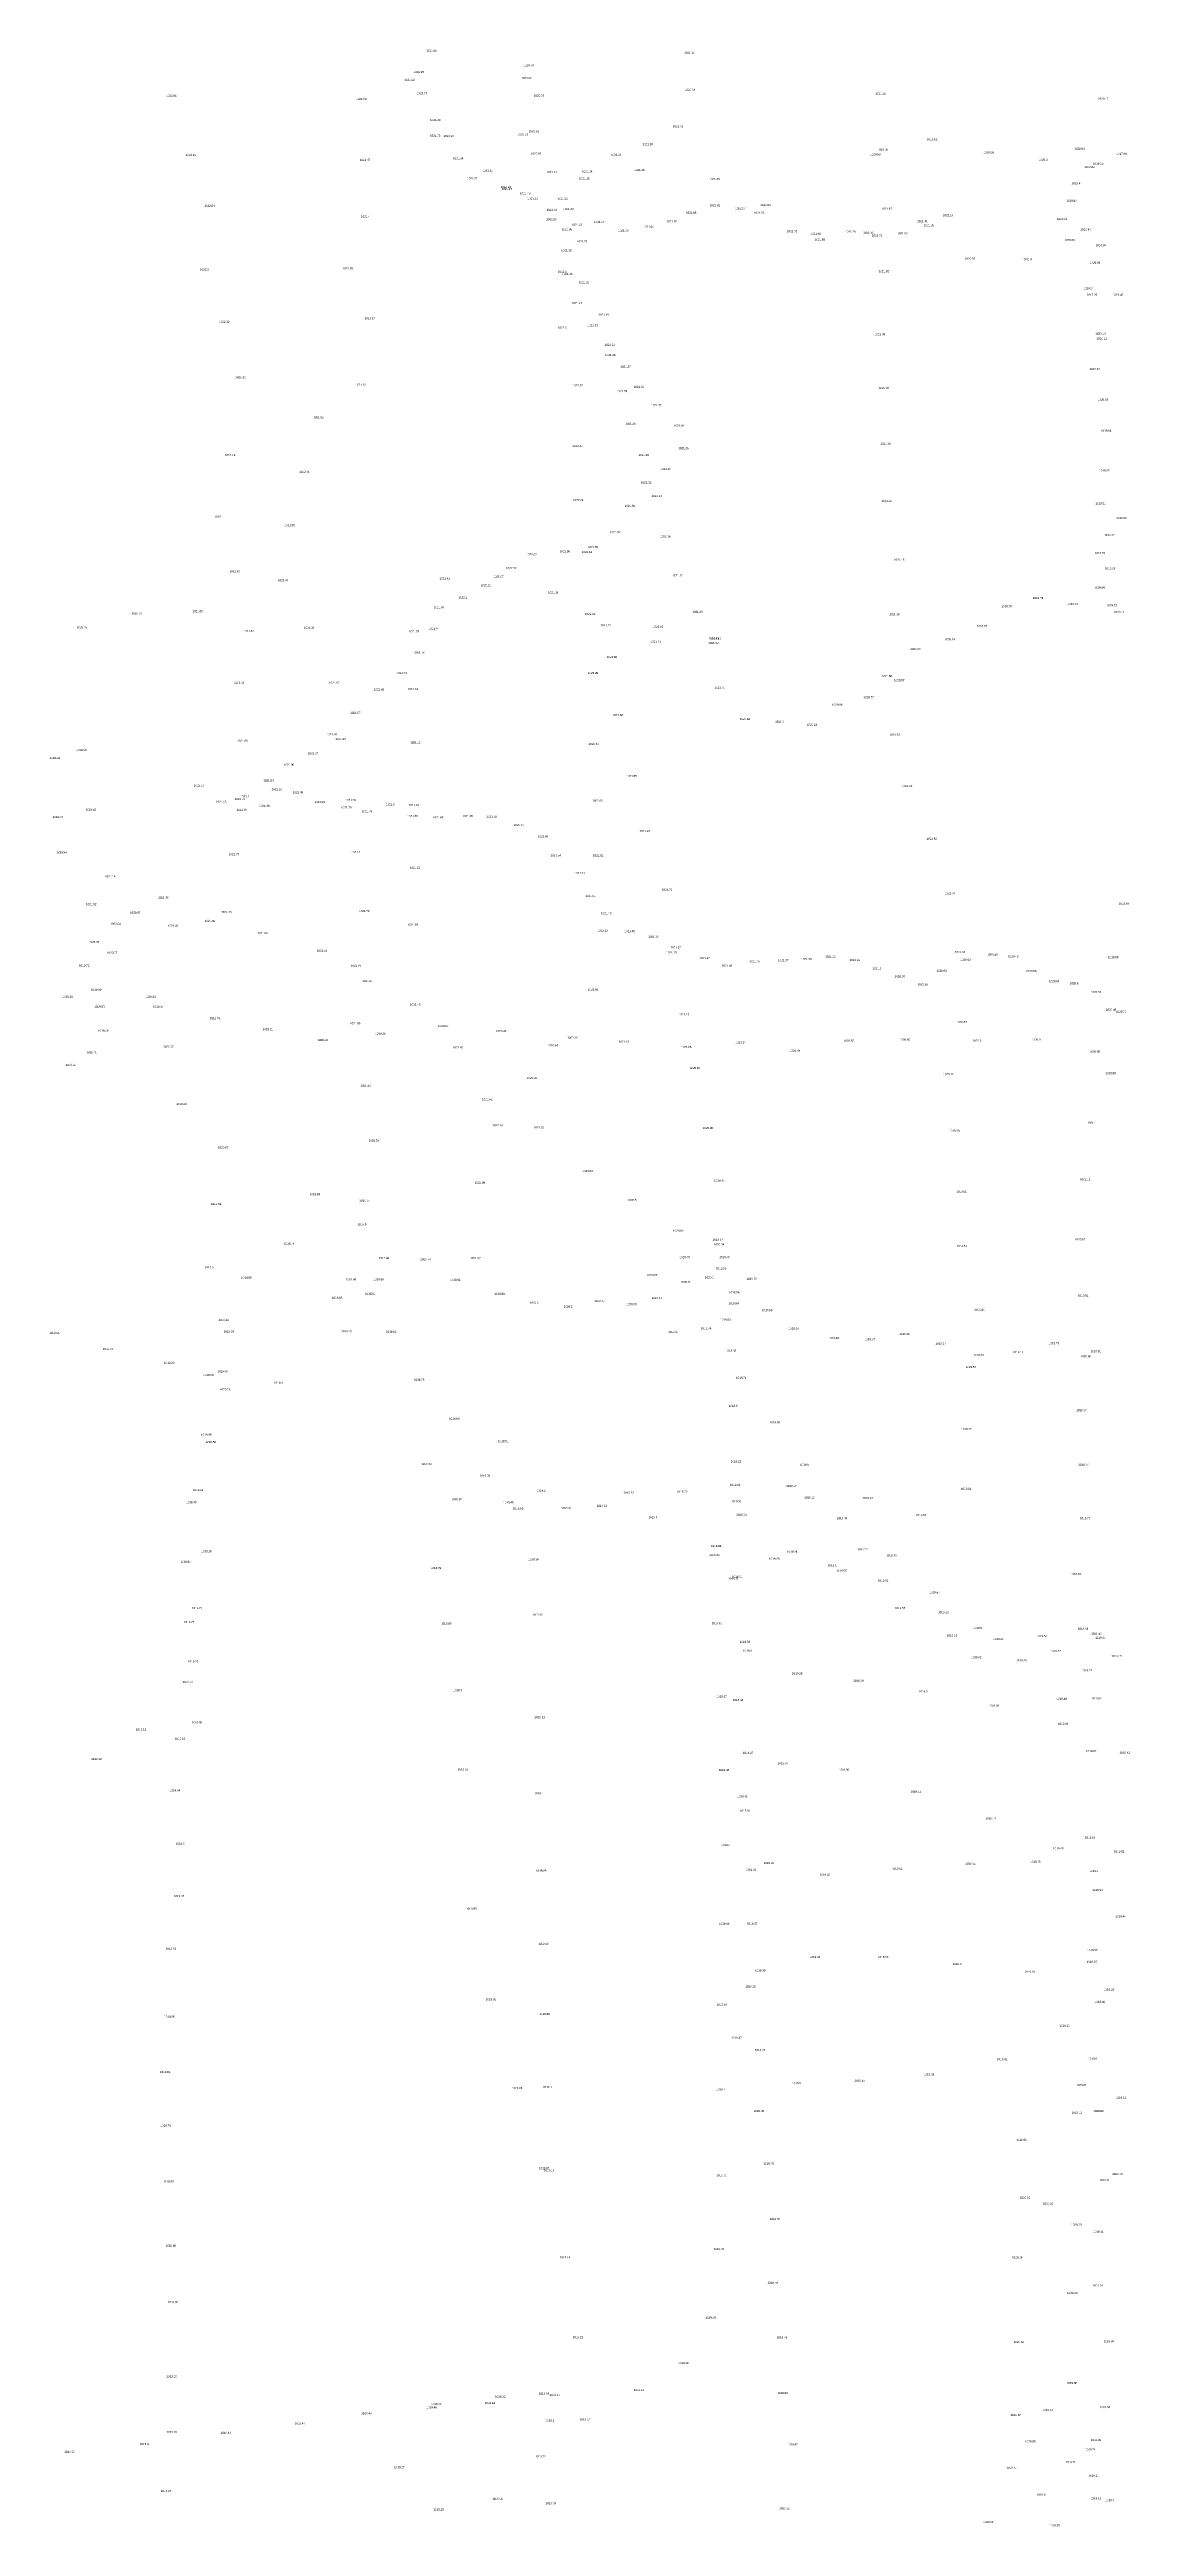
# Model space of a CAD drawing. Header units: inches. Extents: x 628884 to 629912, y 4519174 to 4520145.
# Drawn here: x 629125.7 to 629229.8, y 4519424.6 to 4519663.4 of the extents above; entities that cross this region are included whole.
import ezdxf

# ---------------------------------------------------------------- set-up
doc = ezdxf.new("R2010")
doc.units = ezdxf.units.IN
doc.header["$MEASUREMENT"] = 0

msp = doc.modelspace()

# ---------------------------------------------------------------- texts
for s, p in [('1021.05', (629162.06, 4519663.18, 1021.05)), ('1021.15', (629186.92, 4519662.99, 1021.15)), ('1020.95', (629160.82, 4519661.12, 1020.95)), ('1020.36', (629171.21, 4519660.53, 1020.36)), ('1020.78', (629171.42, 4519661.77, 1020.78)), ('1022.05', (629136.97, 4519658.84, 1022.05)), ('1021.69', (629155.29, 4519658.52, 1021.69)), ('1021.62', (629159.94, 4519660.36, 1021.62)), ('1021.07', (629161.14, 4519659.08, 1021.07)), ('1020.79', (629172.43, 4519658.85, 1020.79)), ('1020.94', (629186.98, 4519659.4, 1020.94)), ('1021.25', (629205.35, 4519659.04, 1021.25)), ('1020.17', (629226.81, 4519658.54, 1020.17)), ('1021.16', (629162.42, 4519656.5, 1021.16)), ('1021.06', (629185.83, 4519655.89, 1021.06)), ('1021.72', (629162.41, 4519654.98, 1021.72)), ('1021.28', (629163.72, 4519654.95, 1021.28)), ('1020.61', (629170.88, 4519655.12, 1020.61)), ('1020.91', (629171.92, 4519655.41, 1020.91)), ('1020.99', (629172.14, 4519653.24, 1020.99)), ('1021.18', (629182.89, 4519654.16, 1021.18)), ('1021.31', (629205.63, 4519653.63, 1021.31)), ('1019.92', (629210.32, 4519654.64, 1019.92)), ('1020.06', (629215.77, 4519653.38, 1020.06)), ('1020.04', (629224.53, 4519653.73, 1020.04)), ('1017.68', (629228.59, 4519653.23, 1017.68)), ('1022.15', (629138.86, 4519653.13, 1022.15)), ('1021.47', (629155.65, 4519652.65, 1021.47)), ('1021.34', (629164.63, 4519652.8, 1021.34)), ('1021.87', (629165.99, 4519650.86, 1021.87)), ('1021.34', (629167.47, 4519651.61, 1021.34)), ('1021.15', (629173.65, 4519651.47, 1021.15)), ('1021.15', (629176.78, 4519650.85, 1021.15)), ('1021.24', (629177.07, 4519651.55, 1021.24)), ('1021.24', (629179.87, 4519653.15, 1021.24)), ('1021.26', (629182.09, 4519651.68, 1021.26)), ('1020.63', (629204.84, 4519653.19, 1020.63)), ('1020.3', (629221.1, 4519652.67, 1020.3)), ('1019.82', (629225.49, 4519651.97, 1019.82)), ('1019.23', (629226.33, 4519652.29, 1019.23)), ('1022.28', (629169.21, 4519650.04, 1022.28)), ('1021.27', (629169.32, 4519649.84, 1021.27)), ('1021.43', (629171.09, 4519649.43, 1021.43)), ('1021.33', (629171.81, 4519648.92, 1021.33)), ('1021.32', (629174.69, 4519648.92, 1021.32)), ('1021.43', (629189.32, 4519650.8, 1021.43)), ('1019.87', (629223.76, 4519648.72, 1019.87)), ('1019.4', (629224.26, 4519650.39, 1019.4)), ('1022.04', (629140.66, 4519648.22, 1022.04)), ('1021.4', (629155.76, 4519647.19, 1021.4)), ('1022.59', (629173.62, 4519646.93, 1022.59)), ('1021.34', (629173.65, 4519647.83, 1021.34)), ('1021.39', (629175.25, 4519647.92, 1021.39)), ('1021.43', (629176.07, 4519646.4, 1021.43)), ('1021.47', (629178.23, 4519646.66, 1021.47)), ('1021.64', (629182.99, 4519646.2, 1021.64)), ('1021.78', (629185.22, 4519646.72, 1021.78)), ('1021.86', (629187.09, 4519647.56, 1021.86)), ('1022.01', (629189.37, 4519648.27, 1022.01)), ('1022.07', (629191.83, 4519647.98, 1022.07)), ('1021.35', (629193.64, 4519647.55, 1021.35)), ('1022.03', (629194.26, 4519648.3, 1022.03)), ('1021.67', (629205.95, 4519647.94, 1021.67)), ('1021.41', (629209.38, 4519646.74, 1021.41)), ('1021.26', (629210.01, 4519646.35, 1021.26)), ('1021.26', (629211.86, 4519647.32, 1021.26)), ('1020.32', (629222.85, 4519646.96, 1020.32)), ('1021.33', (629175.05, 4519643.93, 1021.33)), ('1021.36', (629175.11, 4519645.96, 1021.36)), ('1021.32', (629176.58, 4519644.79, 1021.32)), ('1021.56', (629180.55, 4519645.84, 1021.56)), ('1022.02', (629196.82, 4519645.78, 1022.02)), ('1021.68', (629199.09, 4519645.52, 1021.68)), ('1021.88', (629199.5, 4519644.97, 1021.88)), ('1021.79', (629202.43, 4519645.72, 1021.79)), ('1021.49', (629204.18, 4519645.64, 1021.49)), ('1021.71', (629205.01, 4519645.36, 1021.71)), ('1021.59', (629207.46, 4519645.56, 1021.59)), ('1020.06', (629223.57, 4519644.92, 1020.06)), ('1020.45', (629225.13, 4519645.94, 1020.45)), ('1019.39', (629226.58, 4519644.43, 1019.39)), ('1022.3', (629140.24, 4519642.08, 1022.3)), ('1021.55', (629153.99, 4519642.19, 1021.55)), ('1022.6', (629174.74, 4519641.88, 1022.6)), ('1021.35', (629175.15, 4519641.66, 1021.35)), ('1021.82', (629205.67, 4519641.92, 1021.82)), ('1020.99', (629213.98, 4519643.12, 1020.99)), ('1020.11', (629219.5, 4519643.06, 1020.11)), ('1020.09', (629226.02, 4519642.74, 1020.09)), ('1021.22', (629176.75, 4519640.85, 1021.22)), ('1020.04', (629225.41, 4519640.28, 1020.04)), ('1019.99', (629225.74, 4519639.65, 1019.99)), ('1019.42', (629228.24, 4519639.65, 1019.42)), ('1022.32', (629142.08, 4519637.04, 1022.32)), ('1021.17', (629156.1, 4519637.39, 1021.17)), ('1021.47', (629176.07, 4519638.85, 1021.47)), ('1021.31', (629177.59, 4519636.7, 1021.31)), ('1021.19', (629178.66, 4519637.72, 1021.19)), ('1022.5', (629174.74, 4519636.47, 1022.5)), ('1021.23', (629179.24, 4519634.82, 1021.23)), ('1021.68', (629205.29, 4519635.85, 1021.68)), ('1020.14', (629226.55, 4519635.91, 1020.14)), ('1020.22', (629226.67, 4519635.43, 1020.22)), ('1021.23', (629179.29, 4519633.84, 1021.23)), ('1021.27', (629180.76, 4519632.73, 1021.27)), ('1020.27', (629226, 4519632.49, 1020.27)), ('1022.33', (629143.64, 4519631.7, 1022.33)), ('1021.92', (629155.23, 4519630.97, 1021.92)), ('1022.32', (629176.15, 4519630.91, 1022.32)), ('1021.28', (629180.42, 4519630.36, 1021.28)), ('1021.32', (629182.04, 4519630.77, 1021.32)), ('1021.37', (629205.67, 4519630.66, 1021.37)), ('1020.08', (629226.79, 4519629.55, 1020.08)), ('1021.92', (629151.16, 4519627.84, 1021.92)), ('1021.35', (629181.24, 4519627.23, 1021.35)), ('1021.37', (629183.73, 4519629.01, 1021.37)), ('1021.29', (629185.91, 4519627.02, 1021.29)), ('1022.11', (629176.14, 4519625.08, 1022.11)), ('1021.26', (629186.35, 4519624.86, 1021.26)), ('1021.28', (629205.83, 4519625.3, 1021.28)), ('1019.84', (629227.1, 4519626.54, 1019.84)), ('1022.14', (629142.64, 4519624.2, 1022.14)), ('1022.01', (629149.8, 4519622.58, 1022.01)), ('1021.39', (629182.5, 4519624.21, 1021.39)), ('1021.34', (629184.63, 4519622.86, 1021.34)), ('1019.62', (629226.92, 4519622.72, 1019.62)), ('1022.24', (629176.2, 4519619.86, 1022.24)), ('1021.38', (629182.75, 4519621.55, 1021.38)), ('1021.24', (629183.77, 4519620.26, 1021.24)), ('1022', (629141.65, 4519618.25, 1022)), ('1021.95', (629148.38, 4519617.44, 1021.95)), ('1021.36', (629181.18, 4519619.3, 1021.36)), ('1021.22', (629205.93, 4519619.78, 1021.22)), ('1019.51', (629226.56, 4519619.53, 1019.51)), ('1019.69', (629228.58, 4519618.14, 1019.69)), ('1021.85', (629177.61, 4519615.33, 1021.85)), ('1021.52', (629179.77, 4519616.77, 1021.52)), ('1021.15', (629184.6, 4519616.37, 1021.15)), ('1019.37', (629227.41, 4519616.49, 1019.37)), ('1021.85', (629143.09, 4519612.99, 1021.85)), ('1022.12', (629169.74, 4519613.3, 1022.12)), ('1022.02', (629171.71, 4519614.62, 1022.02)), ('1021.96', (629174.91, 4519614.92, 1021.96)), ('1022.64', (629177.03, 4519614.86, 1022.64)), ('1021.15', (629207.14, 4519614.11, 1021.15)), ('1019.59', (629226.51, 4519614.75, 1019.59)), ('1019.29', (629227.48, 4519613.29, 1019.29)), ('1021.95', (629147.75, 4519612.14, 1021.95)), ('1021.41', (629163.32, 4519612.3, 1021.41)), ('1022.1', (629165.15, 4519610.47, 1022.1)), ('1022.21', (629167.3, 4519611.64, 1022.21)), ('1021.07', (629168.5, 4519612.49, 1021.07)), ('1021.14', (629173.79, 4519610.95, 1021.14)), ('1021.17', (629185.78, 4519612.6, 1021.17)), ('1019.69', (629220.53, 4519610.42, 1019.69)), ('1019.69', (629226.46, 4519611.41, 1019.69)), ('1020.79', (629133.64, 4519608.95, 1020.79)), ('1021.06', (629139.5, 4519609.15, 1021.06)), ('1021.94', (629162.77, 4519609.53, 1021.94)), ('1022.62', (629177.35, 4519608.89, 1022.62)), ('1021.29', (629187.7, 4519609.09, 1021.29)), ('1021.28', (629206.68, 4519608.86, 1021.28)), ('1019.79', (629217.5, 4519609.63, 1019.79)), ('1019.63', (629223.87, 4519609.85, 1019.63)), ('1019.13', (629227.65, 4519609.71, 1019.13)), ('1020.11', (629228.35, 4519609.06, 1020.11)), ('1020.45', (629128.35, 4519607.6, 1020.45)), ('1021.84', (629144.43, 4519607.23, 1021.84)), ('1022.14', (629150.27, 4519607.57, 1022.14)), ('1021.25', (629160.36, 4519607.2, 1021.25)), ('1021.8', (629162.3, 4519607.45, 1021.8)), ('1021.27', (629178.85, 4519607.78, 1021.27)), ('1021.31', (629183.67, 4519606.21, 1021.31)), ('1021.81', (629183.89, 4519607.67, 1021.81)), ('1021.42', (629189.24, 4519606.09, 1021.42)), ('1021.71', (629189.27, 4519606.53, 1021.71)), ('1021.45', (629189.46, 4519606.49, 1021.45)), ('1020.36', (629208.71, 4519605.51, 1020.36)), ('1020.14', (629212.03, 4519606.43, 1020.14)), ('1019.97', (629215.12, 4519607.71, 1019.97)), ('1021.72', (629159.18, 4519603.19, 1021.72)), ('1021.76', (629160.89, 4519605.19, 1021.76)), ('1022.49', (629177.62, 4519603.19, 1022.49)), ('1021.66', (629179.45, 4519604.74, 1021.66)), ('1021.81', (629143.5, 4519602.26, 1021.81)), ('1021.67', (629152.68, 4519602.25, 1021.67)), ('1021.69', (629156.99, 4519601.6, 1021.69)), ('1021.14', (629160.25, 4519601.64, 1021.14)), ('1021.74', (629189.83, 4519601.78, 1021.74)), ('1020.77', (629204.19, 4519600.86, 1020.77)), ('1021.68', (629205.96, 4519602.9, 1021.68)), ('1020.57', (629207.15, 4519602.5, 1020.57)), ('1021.57', (629154.72, 4519599.35, 1021.57)), ('1021.66', (629180.02, 4519599.14, 1021.66)), ('1021.64', (629192.27, 4519598.76, 1021.64)), ('1021.3', (629195.69, 4519598.5, 1021.3)), ('1020.96', (629201.17, 4519600.13, 1020.96)), ('1021.68', (629143.84, 4519596.66, 1021.68)), ('1021.41', (629152.46, 4519597.27, 1021.41)), ('1021.83', (629153.29, 4519596.84, 1021.83)), ('1021.18', (629160.51, 4519596.49, 1021.18)), ('1022.42', (629177.7, 4519596.36, 1022.42)), ('1021.13', (629198.73, 4519598.21, 1021.13)), ('1021.87', (629206.72, 4519597.24, 1021.87)), ('1018.48', (629125.72, 4519595, 1018.48)), ('1018.09', (629128.3, 4519595.78, 1018.09)), ('1021.38', (629148.31, 4519594.35, 1021.38)), ('1021.27', (629150.64, 4519595.45, 1021.27)), ('1022.27', (629139.63, 4519592.34, 1022.27)), ('1021.5', (629144.14, 4519591.3, 1021.5)), ('1021.54', (629146.34, 4519592.83, 1021.54)), ('1021.52', (629147.14, 4519591.99, 1021.52)), ('1021.48', (629149.18, 4519591.7, 1021.48)), ('1021.85', (629181.35, 4519593.26, 1021.85)), ('1021.81', (629207.93, 4519592.3, 1021.81)), ('1018.04', (629126.02, 4519589.32, 1018.04)), ('1018.62', (629129.22, 4519590.03, 1018.62)), ('1021.43', (629141.78, 4519590.78, 1021.43)), ('1021.71', (629143.57, 4519591.05, 1021.71)), ('1021.36', (629143.76, 4519590, 1021.36)), ('1021.49', (629145.94, 4519590.39, 1021.49)), ('1021.59', (629151.27, 4519590.76, 1021.59)), ('1021.78', (629153.84, 4519590.24, 1021.78)), ('1021.78', (629154.26, 4519590.94, 1021.78)), ('1021.79', (629155.83, 4519589.87, 1021.79)), ('1021.8', (629158.15, 4519590.52, 1021.8)), ('1021.89', (629160.24, 4519589.4, 1021.89)), ('1021.18', (629160.34, 4519590.46, 1021.18)), ('1021.88', (629162.7, 4519589.27, 1021.88)), ('1021.85', (629165.56, 4519589.4, 1021.85)), ('1021.78', (629167.85, 4519589.35, 1021.78)), ('1022.69', (629178.05, 4519590.88, 1022.69)), ('1021.71', (629170.48, 4519588.54, 1021.71)), ('1021.59', (629172.8, 4519587.46, 1021.59)), ('1021.98', (629182.61, 4519587.96, 1021.98)), ('1021.82', (629210.28, 4519587.21, 1021.82)), ('1019.94', (629126.39, 4519585.91, 1019.94)), ('1021.77', (629143.01, 4519585.73, 1021.77)), ('1021.7', (629154.84, 4519585.93, 1021.7)), ('1021.21', (629160.45, 4519584.44, 1021.21)), ('1021.54', (629174.03, 4519585.62, 1021.54)), ('1022.82', (629178.12, 4519585.6, 1022.82)), ('1021.14', (629131.08, 4519583.59, 1021.14)), ('1021.51', (629176.34, 4519583.91, 1021.51)), ('1021.51', (629177.39, 4519581.71, 1021.51)), ('1021.79', (629184.77, 4519582.31, 1021.79)), ('1021.74', (629212.04, 4519581.96, 1021.74)), ('1021.92', (629129.25, 4519580.91, 1021.92)), ('1020.57', (629133.49, 4519580.09, 1020.57)), ('1021.46', (629136.21, 4519581.55, 1021.46)), ('1021.56', (629140.69, 4519579.3, 1021.56)), ('1021.35', (629142.28, 4519580.15, 1021.35)), ('1021.72', (629155.58, 4519580.25, 1021.72)), ('1021.49', (629178.9, 4519580.04, 1021.49)), ('1019.84', (629228.8, 4519580.97, 1019.84)), ('1020.55', (629129.52, 4519577.26, 1020.55)), ('1020.64', (629131.59, 4519579.02, 1020.64)), ('1021.41', (629137.13, 4519578.83, 1021.41)), ('1021.66', (629145.77, 4519578.12, 1021.66)), ('1021.19', (629160.26, 4519578.93, 1021.19)), ('1022.82', (629178.56, 4519578.36, 1022.82)), ('1021.45', (629181.16, 4519578.31, 1021.45)), ('1021.36', (629183.45, 4519577.78, 1021.36)), ('1019.72', (629128.57, 4519575, 1019.72)), ('1020.77', (629131.27, 4519576.23, 1020.77)), ('1021.61', (629151.51, 4519576.44, 1021.61)), ('1021.76', (629154.76, 4519574.99, 1021.76)), ('1021.58', (629185.18, 4519576.26, 1021.58)), ('1021.37', (629185.6, 4519576.74, 1021.37)), ('1021.42', (629188.4, 4519575.71, 1021.42)), ('1021.43', (629190.55, 4519574.98, 1021.43)), ('1021.46', (629193.2, 4519575.41, 1021.46)), ('1021.37', (629195.97, 4519575.51, 1021.37)), ('1021.38', (629198.19, 4519575.62, 1021.38)), ('1021.22', (629200.52, 4519575.85, 1021.22)), ('1021.29', (629202.86, 4519575.53, 1021.29)), ('1021.1', (629205.06, 4519574.73, 1021.1)), ('1020.64', (629211.23, 4519574.5, 1020.64)), ('1021.66', (629213.01, 4519576.29, 1021.66)), ('1020.63', (629213.55, 4519575.57, 1020.63)), ('1020.45', (629216.14, 4519576.04, 1020.45)), ('1020.43', (629218.14, 4519575.89, 1020.43)), ('1020.58', (629219.87, 4519574.46, 1020.58)), ('1019.88', (629227.78, 4519575.8, 1019.88)), ('1019.59', (629129.73, 4519572.68, 1019.59)), ('1021.51', (629155.89, 4519573.51, 1021.51)), ('1022.91', (629177.62, 4519572.67, 1022.91)), ('1020.97', (629207.21, 4519573.94, 1020.97)), ('1020.88', (629209.42, 4519573.19, 1020.88)), ('1020.64', (629222.09, 4519573.49, 1020.64)), ('1020.6', (629224.08, 4519573.28, 1020.6)), ('1020.66', (629226.12, 4519572.44, 1020.66)), ('1020.29', (629126.98, 4519571.98, 1020.29)), ('1019.53', (629130.05, 4519571.03, 1019.53)), ('1020.43', (629134.98, 4519572, 1020.43)), ('1019.37', (629135.71, 4519571.04, 1019.37)), ('1018.79', (629141.19, 4519569.92, 1018.79)), ('1021.43', (629160.49, 4519571.24, 1021.43)), ('1021.13', (629186.4, 4519570.29, 1021.13)), ('1020.49', (629227.57, 4519570.74, 1020.49)), ('1020.72', (629228.55, 4519570.55, 1020.72)), ('1019.49', (629130.41, 4519568.71, 1019.49)), ('1018.21', (629146.28, 4519568.86, 1018.21)), ('1018.49', (629151.55, 4519567.82, 1018.49)), ('1021.95', (629154.7, 4519569.42, 1021.95)), ('1019.25', (629157.12, 4519568.44, 1019.25)), ('1020.01', (629163.19, 4519569.17, 1020.01)), ('1020.46', (629168.77, 4519568.68, 1020.46)), ('1020.84', (629173.74, 4519567.3, 1020.84)), ('1022.32', (629175.64, 4519568.04, 1022.32)), ('1021.19', (629180.62, 4519567.65, 1021.19)), ('1021.14', (629191.86, 4519567.6, 1021.14)), ('1020.52', (629202.29, 4519567.75, 1020.52)), ('1020.55', (629207.7, 4519567.84, 1020.55)), ('1020.83', (629213.17, 4519569.55, 1020.83)), ('1020.3', (629214.72, 4519567.75, 1020.3)), ('1020.3', (629220.43, 4519567.84, 1020.3)), ('1019.35', (629127.28, 4519565.42, 1019.35)), ('1019.41', (629129.28, 4519566.64, 1019.41)), ('1020.32', (629136.69, 4519567.17, 1020.32)), ('1021.45', (629164.62, 4519567.1, 1021.45)), ('1021.06', (629186.62, 4519567.14, 1021.06)), ('1020.87', (629187.45, 4519565.12, 1020.87)), ('1020.69', (629197.1, 4519566.8, 1020.69)), ('1020.58', (629226.01, 4519566.69, 1020.58)), ('1021.43', (629155.69, 4519563.42, 1021.43)), ('1022.32', (629171.74, 4519564.16, 1022.32)), ('1020.12', (629211.88, 4519564.53, 1020.12)), ('1020.88', (629227.52, 4519564.62, 1020.88)), ('1020.23', (629137.96, 4519561.66, 1020.23)), ('1021.52', (629167.43, 4519562.11, 1021.52)), ('1020.54', (629156.5, 4519558.13, 1020.54)), ('1022.26', (629168.44, 4519559.59, 1022.26)), ('1021.36', (629172.4, 4519559.39, 1021.36)), ('1020.08', (629188.7, 4519559.34, 1020.08)), ('1019.68', (629212.46, 4519559.07, 1019.68)), ('1021.1', (629225.78, 4519559.84, 1021.1)), ('1020.03', (629141.97, 4519557.46, 1020.03)), ('1022.09', (629166.72, 4519554.07, 1022.09)), ('1021.02', (629177.11, 4519555.19, 1021.02)), ('1019.47', (629189.8, 4519554.27, 1019.47)), ('1019.61', (629213.15, 4519553.21, 1019.61)), ('1021.11', (629225.07, 4519554.39, 1021.11)), ('1019.94', (629141.29, 4519552.01, 1019.94)), ('1018.83', (629150.82, 4519552.96, 1018.83)), ('1019.77', (629155.59, 4519552.34, 1019.77)), ('1020.5', (629181.47, 4519552.39, 1020.5)), ('1018.74', (629148.34, 4519548.2, 1018.74)), ('1018.9', (629155.43, 4519550.05, 1018.9)), ('1020.02', (629185.84, 4519549.43, 1020.02)), ('1018.97', (629189.65, 4519548.58, 1018.97)), ('1020.82', (629224.59, 4519548.6, 1020.82)), ('1019.9', (629140.71, 4519545.9, 1019.9)), ('1017.46', (629157.48, 4519546.8, 1017.46)), ('1020.74', (629161.47, 4519546.69, 1020.74)), ('1021.92', (629166.29, 4519546.8, 1021.92)), ('1020.09', (629186.46, 4519546.89, 1020.09)), ('1020.04', (629189.78, 4519548.12, 1020.04)), ('1019.95', (629189.98, 4519545.82, 1019.95)), ('1019.96', (629190.29, 4519546.89, 1019.96)), ('1019.51', (629213.18, 4519547.96, 1019.51)), ('1018.85', (629144.2, 4519544.91, 1018.85)), ('1019.48', (629154.29, 4519544.74, 1019.48)), ('1018.68', (629156.96, 4519544.76, 1018.68)), ('1020.91', (629164.35, 4519544.7, 1020.91)), ('1020.07', (629183.33, 4519545.16, 1020.07)), ('1020.81', (629186.58, 4519544.49, 1020.81)), ('1020.1', (629188.92, 4519544.93, 1020.1)), ('1018.56', (629191.24, 4519543.49, 1018.56)), ('1019.76', (629192.93, 4519544.8, 1019.76)), ('1018.83', (629152.96, 4519542.97, 1018.83)), ('1018.81', (629156.15, 4519543.37, 1018.81)), ('1020.89', (629168.62, 4519543.35, 1020.89)), ('1020.6', (629172.04, 4519542.49, 1020.6)), ('1020.2', (629175.3, 4519542.13, 1020.2)), ('1019.77', (629178.25, 4519542.67, 1019.77)), ('1020.05', (629181.35, 4519542.36, 1020.05)), ('1021.43', (629183.77, 4519542.96, 1021.43)), ('1019.84', (629191.17, 4519542.44, 1019.84)), ('1019.66', (629194.42, 4519541.78, 1019.66)), ('1019.49', (629214.88, 4519541.83, 1019.49)), ('1019.82', (629224.88, 4519543.19, 1019.82)), ('1019.51', (629125.71, 4519539.59, 1019.51)), ('1019.89', (629142.03, 4519540.84, 1019.89)), ('1018.94', (629142.54, 4519539.72, 1018.94)), ('1019.28', (629153.85, 4519539.73, 1019.28)), ('1018.62', (629158.17, 4519539.71, 1018.62)), ('1019.97', (629185.38, 4519539.68, 1019.97)), ('1019.74', (629188.53, 4519540.03, 1019.74)), ('1019.83', (629190.38, 4519540.86, 1019.83)), ('1019.56', (629196.97, 4519540.01, 1019.56)), ('1019.43', (629200.83, 4519539.09, 1019.43)), ('1019.37', (629204.33, 4519538.98, 1019.37)), ('1019.35', (629207.66, 4519539.49, 1019.35)), ('1019.73', (629130.85, 4519538.04, 1019.73)), ('1019.23', (629136.77, 4519536.7, 1019.23)), ('1018.38', (629190.93, 4519537.87, 1018.38)), ('1019.27', (629211.15, 4519538.56, 1019.27)), ('1019.57', (629214.06, 4519536.3, 1019.57)), ('1019.23', (629214.8, 4519537.45, 1019.23)), ('1019.19', (629218.61, 4519537.74, 1019.19)), ('1019.79', (629222.07, 4519538.6, 1019.79)), ('1018.85', (629225.14, 4519537.32, 1018.85)), ('1019.81', (629226.11, 4519537.83, 1019.81)), ('1019.83', (629140.54, 4519535.53, 1019.83)), ('1019.45', (629141.91, 4519535.87, 1019.45)), ('1020.23', (629142.16, 4519534.14, 1020.23)), ('1019.3', (629147.37, 4519534.78, 1019.3)), ('1018.75', (629160.87, 4519535.08, 1018.75)), ('1019.71', (629191.92, 4519535.26, 1019.71)), ('1018.3', (629191.21, 4519532.56, 1018.3)), ('1018.67', (629224.71, 4519532.14, 1018.67)), ('1019.35', (629140.34, 4519529.77, 1019.35)), ('1018.68', (629164.25, 4519531.33, 1018.68)), ('1018.51', (629168.97, 4519529.15, 1018.51)), ('1019.55', (629195.16, 4519530.96, 1019.55)), ('1019.57', (629213.62, 4519530.32, 1019.57)), ('1018.58', (629140.79, 4519529.07, 1018.58)), ('1018.49', (629161.57, 4519526.96, 1018.49)), ('1018.22', (629191.4, 4519527.19, 1018.22)), ('1019.5', (629198.09, 4519526.89, 1019.5)), ('1018.67', (629224.9, 4519526.89, 1018.67)), ('1019.22', (629139.56, 4519524.45, 1019.22)), ('1019.09', (629167.22, 4519525.82, 1019.09)), ('1019.2', (629172.71, 4519524.39, 1019.2)), ('1019.61', (629191.33, 4519524.94, 1019.61)), ('1019.97', (629196.75, 4519524.83, 1019.97)), ('1019.61', (629213.6, 4519524.56, 1019.61)), ('1018.43', (629138.9, 4519523.27, 1018.43)), ('1018.92', (629164.5, 4519523.54, 1018.92)), ('1018.45', (629169.46, 4519523.25, 1018.45)), ('1018.95', (629170.41, 4519522.66, 1018.95)), ('1019.81', (629175.06, 4519522.7, 1019.81)), ('1019.31', (629178.47, 4519522.92, 1019.31)), ('1019.82', (629181.07, 4519524.18, 1019.82)), ('1019.79', (629186.22, 4519524.28, 1019.79)), ('1019.31', (629191.46, 4519523.35, 1019.31)), ('1018.23', (629191.93, 4519522.07, 1018.23)), ('1019.25', (629198.49, 4519523.72, 1019.25)), ('1019.93', (629204.11, 4519523.67, 1019.93)), ('1019.87', (629209.26, 4519522.03, 1019.87)), ('1019.4', (629183.48, 4519521.82, 1019.4)), ('1019.44', (629201.64, 4519521.73, 1019.44)), ('1018.73', (629225.07, 4519521.73, 1018.73)), ('1018.64', (629138.35, 4519517.54, 1018.64)), ('1019.28', (629140.35, 4519518.55, 1019.28)), ('1019.16', (629171.87, 4519517.77, 1019.16)), ('1019.36', (629189.34, 4519518.19, 1019.36)), ('1018.84', (629189.5, 4519519.05, 1018.84)), ('1019.28', (629195.1, 4519517.82, 1019.28)), ('1019.24', (629196.83, 4519518.49, 1019.24)), ('1019.1', (629200.77, 4519517.19, 1019.1)), ('1019.22', (629203.6, 4519518.72, 1019.22)), ('1019.46', (629206.4, 4519518.16, 1019.46)), ('1018.89', (629162.49, 4519516.93, 1018.89)), ('1019.31', (629191.16, 4519515.89, 1019.31)), ('1018.21', (629191.53, 4519516.1, 1018.21)), ('1019.55', (629201.59, 4519516.66, 1019.55)), ('1019.32', (629205.6, 4519515.72, 1019.32)), ('1018.68', (629224.16, 4519516.34, 1018.68)), ('1019.21', (629139.46, 4519513.07, 1019.21)), ('1019.16', (629172.27, 4519512.42, 1019.16)), ('1019.55', (629207.23, 4519513.07, 1019.55)), ('1019.57', (629210.56, 4519514.59, 1019.57)), ('1019.22', (629211.41, 4519512.67, 1019.22)), ('1018.75', (629138.69, 4519511.72, 1018.75)), ('1018.88', (629163.5, 4519511.58, 1018.88)), ('1019.42', (629189.56, 4519511.61, 1019.42)), ('1019.21', (629212.24, 4519510.42, 1019.21)), ('1019.6', (629214.77, 4519511.15, 1019.6)), ('1019.24', (629216.7, 4519510.09, 1019.24)), ('1019.54', (629220.91, 4519510.37, 1019.54)), ('1018.84', (629224.87, 4519511.08, 1018.84)), ('1021.46', (629226.16, 4519510.6, 1021.46)), ('1019.61', (629226.56, 4519510.2, 1019.61)), ('1019.23', (629139.08, 4519507.92, 1019.23)), ('1018.33', (629192.27, 4519509.81, 1018.33)), ('1019.3', (629192.59, 4519508.95, 1019.3)), ('1019.52', (629214.58, 4519508.33, 1019.52)), ('1019.25', (629218.94, 4519508.02, 1019.25)), ('1019.27', (629222.23, 4519508.92, 1019.27)), ('1019.15', (629228.09, 4519508.44, 1019.15)), ('1018.78', (629138.56, 4519505.95, 1018.78)), ('1019.28', (629197.31, 4519506.76, 1019.28)), ('1019.29', (629203.21, 4519506.07, 1019.29)), ('1019.21', (629225.25, 4519507.06, 1019.21)), ('1018.9', (629164.64, 4519505.15, 1018.9)), ('1019.47', (629190.03, 4519504.54, 1019.47)), ('1018.34', (629191.61, 4519504.21, 1018.34)), ('1019.3', (629209.52, 4519505.03, 1019.3)), ('1019.31', (629216.28, 4519503.65, 1019.31)), ('1019.48', (629222.81, 4519504.32, 1019.48)), ('1018.92', (629226.16, 4519504.36, 1018.92)), ('1019.11', (629134.06, 4519501.36, 1019.11)), ('1018.82', (629137.82, 4519500.49, 1018.82)), ('1019.09', (629139.44, 4519502.04, 1019.09)), ('1019.11', (629172.49, 4519502.55, 1019.11)), ('1019.34', (629222.95, 4519501.91, 1019.34)), ('1019.19', (629129.75, 4519498.52, 1019.19)), ('1018.27', (629192.58, 4519499.11, 1018.27)), ('1019.37', (629195.93, 4519498.11, 1019.37)), ('1018.87', (629225.66, 4519499.28, 1018.87)), ('1019.42', (629228.89, 4519499.14, 1019.42)), ('1018.96', (629165.1, 4519497.53, 1018.96)), ('1019.48', (629190.26, 4519497.46, 1019.48)), ('1019.39', (629201.82, 4519497.48, 1019.39)), ('1018.84', (629137.33, 4519495.5, 1018.84)), ('1019.1', (629172.47, 4519495.2, 1019.1)), ('1019.41', (629192.02, 4519494.93, 1019.41)), ('1018.31', (629192.29, 4519493.53, 1018.31)), ('1019.41', (629208.75, 4519495.37, 1019.41)), ('1019.44', (629215.95, 4519492.81, 1019.44)), ('1018.88', (629225.55, 4519490.95, 1018.88)), ('1018.9', (629137.91, 4519490.37, 1018.9)), ('1019.5', (629190.48, 4519490.24, 1019.5)), ('1019.55', (629220.27, 4519488.61, 1019.55)), ('1019.45', (629222.48, 4519489.9, 1019.45)), ('1019.51', (629228.35, 4519489.6, 1019.51)), ('1019.08', (629172.63, 4519487.75, 1019.08)), ('1018.33', (629192.86, 4519487.86, 1018.33)), ('1019.46', (629194.58, 4519488.5, 1019.46)), ('1019.48', (629199.98, 4519487.36, 1019.48)), ('1019.51', (629206.98, 4519487.96, 1019.51)), ('1019.55', (629214.01, 4519488.44, 1019.55)), ('1019.5', (629225.99, 4519487.73, 1019.5)), ('1019.02', (629137.72, 4519485.31, 1019.02)), ('1018.99', (629165.91, 4519484.09, 1018.99)), ('1018.94', (629226.27, 4519485.9, 1018.94)), ('1019.56', (629190.28, 4519482.65, 1019.56)), ('1018.37', (629192.97, 4519482.66, 1018.37)), ('1019.44', (629228.49, 4519483.36, 1019.44)), ('1018.91', (629136.95, 4519480.24, 1018.91)), ('1019.08', (629172.85, 4519480.7, 1019.08)), ('1019.38', (629199.03, 4519479.44, 1019.38)), ('1019.33', (629205.6, 4519479.43, 1019.33)), ('1019.37', (629225.72, 4519478.97, 1019.37)), ('1018.97', (629225.76, 4519480.1, 1018.97)), ('1018.28', (629192.8, 4519476.59, 1018.28)), ('1019.39', (629193.75, 4519478.15, 1019.39)), ('1019.3', (629212.8, 4519478.77, 1019.3)), ('1019.31', (629219.74, 4519478.01, 1019.31)), ('1019.02', (629167.78, 4519475.36, 1019.02)), ('1019.64', (629190.04, 4519474.85, 1019.64)), ('1018.96', (629226.5, 4519475.11, 1018.96)), ('1019.22', (629227.37, 4519476.3, 1019.22)), ('1018.86', (629136.78, 4519473.68, 1018.86)), ('1019.08', (629172.96, 4519473.94, 1019.08)), ('1019.22', (629223.09, 4519472.82, 1019.22)), ('1019.47', (629191.47, 4519471.65, 1019.47)), ('1018.32', (629193.73, 4519470.46, 1018.32)), ('1019.32', (629217.07, 4519469.59, 1019.32)), ('1018.9', (629225.86, 4519469.63, 1018.9)), ('1019.01', (629136.38, 4519468.35, 1019.01)), ('1019.5', (629197.32, 4519467.28, 1019.5)), ('1019.45', (629203.34, 4519467.52, 1019.45)), ('1019.38', (629210.02, 4519468.11, 1019.38)), ('1020.01', (629224.72, 4519467.09, 1020.01)), ('1019.04', (629170.3, 4519466.8, 1019.04)), ('1019.11', (629173.24, 4519466.9, 1019.11)), ('1019.7', (629190, 4519466.69, 1019.7)), ('1019.13', (629228.53, 4519465.88, 1019.13)), ('1018.78', (629136.43, 4519463.19, 1018.78)), ('1018.36', (629193.62, 4519464.59, 1018.36)), ('1020.13', (629224.27, 4519464.44, 1020.13)), ('1019.02', (629226.36, 4519464.59, 1019.02)), ('1019.99', (629218.94, 4519461.81, 1019.99)), ('1018.99', (629136.71, 4519457.8, 1018.99)), ('1019.07', (629172.92, 4519459.08, 1019.07)), ('1019.14', (629173.4, 4519458.88, 1019.14)), ('1019.78', (629190.01, 4519458.4, 1019.78)), ('1018.45', (629194.55, 4519459.53, 1018.45)), ('1019.01', (629226.93, 4519457.93, 1019.01)), ('1020.09', (629228.18, 4519458.52, 1020.09)), ('1020.16', (629219.28, 4519456.25, 1020.16)), ('1020.02', (629221.5, 4519455.66, 1020.02)), ('1018.67', (629195.18, 4519454.18, 1018.67)), ('1020.53', (629224.22, 4519453.63, 1020.53)), ('1019.11', (629226.34, 4519452.96, 1019.11)), ('1018.86', (629136.93, 4519451.61, 1018.86)), ('1019.14', (629174.93, 4519450.48, 1019.14)), ('1019.79', (629189.76, 4519451.3, 1019.79)), ('1020.26', (629218.52, 4519450.49, 1020.26)), ('1018.78', (629194.95, 4519448.05, 1018.78)), ('1018.95', (629137.12, 4519446.17, 1018.95)), ('1020.36', (629223.83, 4519447.06, 1020.36)), ('1019.01', (629226.29, 4519447.78, 1019.01)), ('1019.49', (629188.96, 4519444.67, 1019.49)), ('1019.21', (629176.16, 4519442.79, 1019.21)), ('1018.76', (629195.85, 4519442.78, 1018.76)), ('1020.52', (629218.67, 4519442.33, 1020.52)), ('1018.94', (629227.36, 4519442.4, 1018.94)), ('1019.02', (629137.01, 4519439, 1019.02)), ('1019.38', (629186.33, 4519440.31, 1019.38)), ('1019.88', (629223.79, 4519438.37, 1019.88)), ('1019.46', (629162.07, 4519436.03, 1019.46)), ('1019.37', (629162.52, 4519436.35, 1019.37)), ('1019.44', (629167.68, 4519436.45, 1019.44)), ('1019.23', (629168.68, 4519437.06, 1019.23)), ('1018.84', (629172.91, 4519437.36, 1018.84)), ('1019.27', (629173.94, 4519437.23, 1019.27)), ('1019.31', (629182.04, 4519437.7, 1019.31)), ('1019.63', (629195.9, 4519437.41, 1019.63)), ('1019.03', (629226.98, 4519436.05, 1019.03)), ('1019.19', (629137.01, 4519433.64, 1019.19)), ('1019.47', (629149.36, 4519434.49, 1019.47)), ('1019.46', (629155.78, 4519435.45, 1019.46)), ('1019.1', (629173.54, 4519434.76, 1019.1)), ('1019.27', (629176.86, 4519434.88, 1019.27)), ('1019.66', (629218.38, 4519435.29, 1019.66)), ('1019.63', (629221.46, 4519435.78, 1019.63)), ('1019.35', (629127.15, 4519431.74, 1019.35)), ('1019.4', (629134.44, 4519432.49, 1019.4)), ('1019.43', (629142.22, 4519433.57, 1019.43)), ('1019.22', (629172.56, 4519431.3, 1019.22)), ('1019.47', (629196.87, 4519432.46, 1019.47)), ('1020.85', (629219.78, 4519432.75, 1020.85)), ('1019.74', (629225.57, 4519431.97, 1019.74)), ('1019.06', (629226.1, 4519432.89, 1019.06)), ('1019.27', (629158.95, 4519430.26, 1019.27)), ('1019.77', (629217.97, 4519430.22, 1019.77)), ('1019.71', (629223.66, 4519430.75, 1019.71)), ('1019.11', (629225.88, 4519429.45, 1019.11)), ('1018.96', (629136.47, 4519427.97, 1018.96)), ('1019.18', (629168.42, 4519427.21, 1019.18)), ('1019.09', (629173.55, 4519426.79, 1019.09)), ('1020.9', (629220.89, 4519427.6, 1020.9)), ('1019.11', (629226.12, 4519427.26, 1019.11)), ('1019.7', (629227.53, 4519427.08, 1019.7)), ('1019.18', (629162.74, 4519426.18, 1019.18)), ('1019.32', (629196.08, 4519426.3, 1019.32)), ('1019.81', (629215.74, 4519424.98, 1019.81)), ('1019.35', (629222.13, 4519424.65, 1019.35))]:
    msp.add_text(s, height=0.2).set_placement(p)

doc.saveas('drawing.dxf')
